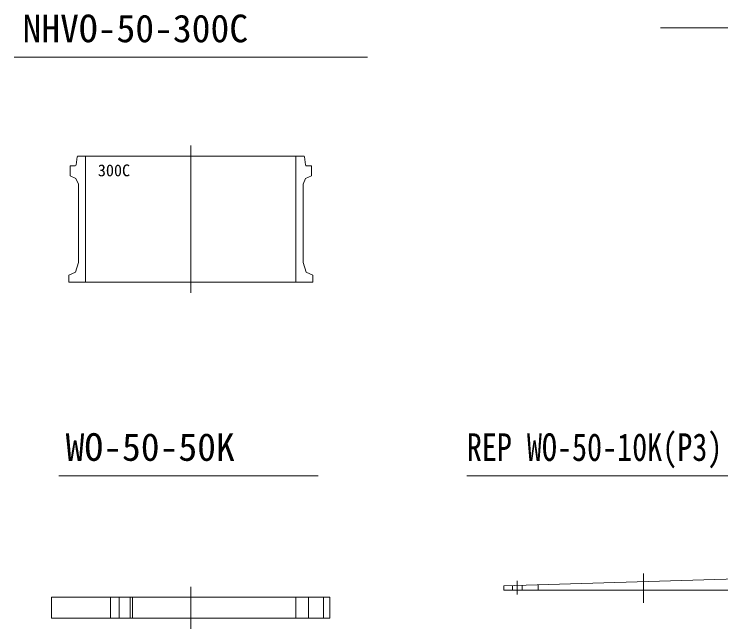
# Model space of a CAD drawing. Units: millimetres at full size, sheet at 1:20; details may follow other scales. Extents: x -5803 to 5817, y -3160 to 3160.
# Drawn here: x 1815 to 3495, y -2760 to -1300 of the extents above; entities that cross this region are included whole.
import ezdxf
from ezdxf.enums import TextEntityAlignment as Align

# ---------------------------------------------------------------- set-up
doc = ezdxf.new("R2010")
doc.units = ezdxf.units.MM
doc.header["$LTSCALE"] = 20
doc.layers.add('0-7_TEMP01', color=3, linetype='Continuous', lineweight=18)
doc.layers.add('0-9_躯体', color=7, linetype='Continuous', lineweight=9)
doc.layers.add('0-F_注釈', color=1, linetype='Continuous')
doc.styles.add('ＭＳ ゴシック', font='')
doc.styles.get('ＭＳ ゴシック').set_extended_font_data('MS Gothic')

msp = doc.modelspace()

# ---------------------------------------------------------------- linework, layer by layer
at = {"layer": '0-7_TEMP01'}
for p, q in [((3351.74, -1332.21), (5534.49, -1332.21)), ((2234.74, -1611.96), (2234.74, -1961.96)), ((3311.05, -2628.49), (3311.05, -2698.5)), ((3011.05, -2646.06), (3011.05, -2678.88)), ((2234.74, -2660.37), (2234.74, -2760.37))]:
    msp.add_line(p, q, dxfattribs=at)
at = {"layer": '0-9_躯体'}
for p, q in [((1814.74, -1402.36), (2654.74, -1402.36)), ((1961.97, -1658.21), (1964.51, -1638.69)), ((2234.74, -1636.96), (1966.5, -1636.96)), ((1984.74, -1636.96), (1984.74, -1936.96)), ((2234.74, -1636.96), (2502.98, -1636.96)), ((2484.74, -1636.96), (2484.74, -1936.96)), ((2507.51, -1658.21), (2504.97, -1638.69)), ((1947.74, -1659.95), (1947.74, -1683.95)), ((1947.74, -1659.95), (1959.98, -1659.95)), ((2521.73, -1659.95), (2509.49, -1659.95)), ((2521.73, -1659.95), (2521.73, -1683.95)), ((1947.74, -1683.95), (1961.73, -1689.96)), ((1961.73, -1689.96), (1967.74, -1703.95)), ((2507.73, -1689.96), (2501.73, -1703.95)), ((2521.73, -1683.95), (2507.73, -1689.96)), ((1967.74, -1703.95), (1967.74, -1889.96)), ((2501.73, -1703.95), (2501.73, -1889.96)), ((1960.73, -1912.95), (1967.74, -1889.96)), ((2508.74, -1912.95), (2501.73, -1889.96)), ((1944.74, -1919.95), (1960.73, -1912.95)), ((2524.74, -1919.95), (2508.74, -1912.95)), ((1944.74, -1919.95), (1944.74, -1936.96)), ((2524.74, -1919.95), (2524.74, -1936.96)), ((1944.74, -1936.96), (2234.74, -1936.96)), ((2524.74, -1936.96), (2234.74, -1936.96)), ((1921.28, -2396.95), (2537.82, -2396.95)), ((2891.05, -2397.16), (3731.05, -2397.16)), ((2979.05, -2658.49), (3643.05, -2638.49)), ((2979.05, -2658.49), (2979.05, -2668.5)), ((2979.05, -2668.5), (3643.05, -2668.5)), ((2999.55, -2657.88), (2999.55, -2668.5)), ((3022.55, -2657.18), (3022.55, -2668.5)), ((3061.05, -2656.03), (3061.05, -2668.5)), ((2565.74, -2685.37), (1903.74, -2685.37)), ((1903.74, -2685.37), (1903.74, -2735.37)), ((2043.94, -2685.37), (2043.94, -2735.37)), ((2043.94, -2685.37), (2043.94, -2735.37)), ((2064.43, -2685.37), (2064.43, -2735.37)), ((2090.41, -2685.37), (2090.41, -2735.37)), ((2095.89, -2685.37), (2095.89, -2735.37)), ((2484.74, -2685.37), (2484.74, -2735.37)), ((2514.74, -2685.37), (2514.74, -2735.37)), ((2550.38, -2685.37), (2550.38, -2735.37)), ((2565.74, -2685.37), (2565.74, -2735.37)), ((2565.74, -2735.37), (1903.74, -2735.37))]:
    msp.add_line(p, q, dxfattribs=at)
for centre, start, end in [((1966.5, -1638.95), 90, 172.569), ((2502.98, -1638.95), 7.431, 90), ((1959.98, -1657.95), 270, 352.569), ((2509.49, -1657.95), 187.431, 270)]:
    msp.add_arc(centre, 2, start, end, dxfattribs=at)

# ---------------------------------------------------------------- texts
at = {"layer": '0-9_躯体', "style": 'ＭＳ ゴシック'}
for s, p in [('NHVO-50-300C', (1834.74, -1386.32)), ('WO-50-50K', (1937.17, -2380.91))]:
    msp.add_text(s, height=65.69, dxfattribs=at).set_placement(p, align=Align.BOTTOM_LEFT)
at = {"layer": '0-9_躯体', "style": 'ＭＳ ゴシック', "width": 0.8}
msp.add_text('REP WO-50-10K(P3)', height=65.69, dxfattribs=at).set_placement((2891.05, -2381.12), align=Align.BOTTOM_LEFT)
at = {"layer": '0-F_注釈', "style": 'ＭＳ ゴシック'}
msp.add_text('300C', height=28.15, dxfattribs=at).set_placement((2013.8, -1693.58), align=Align.BOTTOM_LEFT)

doc.saveas('drawing.dxf')
